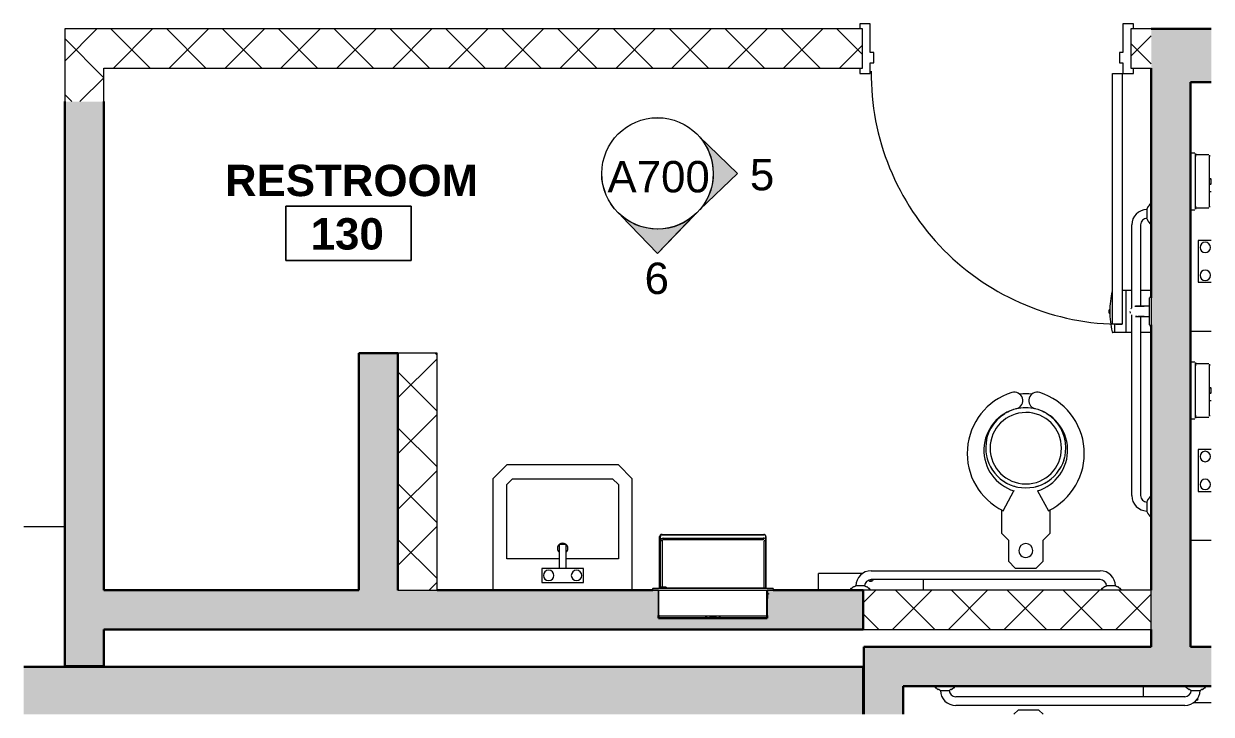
# Model space of a CAD drawing. Header units: inches. Extents: x 828 to 2906, y -227 to 506.
# Drawn here: x 1149.3 to 1319.7, y 213.2 to 312.2 of the extents above; entities that cross this region are included whole.
import ezdxf

# ---------------------------------------------------------------- set-up
doc = ezdxf.new("R2010")
doc.units = ezdxf.units.IN
doc.header["$MEASUREMENT"] = 0
for name, color, linetype, lineweight in [('A-AREA-IDEN', 2, 'Continuous', 9), ('A-DOOR', 31, 'Continuous', 18), ('A-FLOR', 192, 'Continuous', 18), ('A-WALL', 113, 'Continuous', 18), ('A-WALL-PATT', 111, 'Continuous', 18), ('G-ANNO-SYMB', 111, 'Continuous', 9), ('I-FURN', 30, 'Continuous', 9), ('P-SANR-FIXT', 6, 'Continuous', 9), ('Q-SPCQ', 91, 'Continuous', 9)]:
    doc.layers.add(name, color=color, linetype=linetype, lineweight=lineweight)
doc.styles.add('Arial', font='arial.ttf', dxfattribs={"height": 4.5})
doc.styles.add('Swis721 Lt BT', font='swissl.ttf', dxfattribs={"height": 4.5})
doc.styles.add('Swis721 Lt BT_B', font='', dxfattribs={"height": 4.5})
doc.styles.get('Swis721 Lt BT_B').set_extended_font_data('Swis721 Lt BT', bold=True)
pattern_1 = [(45, (439.6444, 0), (-4.006467, 4.006467), []), (135, (439.6444, 0), (-4.006467, -4.006467), [])]

# ---------------------------------------------------------------- blocks, each defined once
blk = doc.blocks.new('Door - Single - Solid Door 36_ x 84_-7146193-FIRST FLOOR CONSTRUCTION - RESTROOM 130')
at = {"layer": 'A-DOOR'}
for p, q in [((-14.01, 39.65), (-12.63, 39.65)), ((-14.01, 3.65), (-14.01, 39.65)), ((-12.63, 39.65), (-12.63, 3.65)), ((-12.63, 3.65), (-14.01, 3.65))]:
    blk.add_line(p, q, dxfattribs=at)
at = {"layer": 'A-DOOR', "lineweight": 9}
for p, q in [((-15.63, 3.65), (-15.63, 2.9)), ((-14.13, 3.65), (-15.63, 3.65)), ((-14.13, 2.15), (-14.13, 3.65)), ((23.62, 3.65), (22.12, 3.65)), ((22.12, 3.65), (22.12, 2.15)), ((23.62, 2.9), (23.62, 3.65)), ((-13.63, 2.15), (-14.13, 2.15)), ((-13.63, 0.65), (-13.63, 2.15)), ((22.12, 2.15), (21.62, 2.15)), ((21.62, 2.15), (21.62, 0.65)), ((-14.13, -3.47), (-14.13, 0.65)), ((-14.13, 0.65), (-13.63, 0.65)), ((21.62, 0.65), (22.12, 0.65)), ((22.12, 0.65), (22.12, -3.47)), ((-15.63, -2.72), (-15.63, -3.47)), ((23.62, -3.47), (23.62, -2.72)), ((-15.63, -3.47), (-14.13, -3.47)), ((22.12, -3.47), (23.62, -3.47))]:
    blk.add_line(p, q, dxfattribs=at)
blk.add_arc((-14.01, 3.65), 36, 359.5, 90, dxfattribs=at)
blk = doc.blocks.new('Water Closet - Flush Valve - Floor Mounted - Private - Flushing Greater than 1_6 gpf-6857337-FIRST FLOOR CONSTRUCTION - RESTROOM 130')
at = {"layer": 'P-SANR-FIXT'}
for p, q in [((-1.5, 0), (-2.5, -1)), ((-2.5, -1), (-2.5, -4)), ((1.5, 0), (-1.5, 0)), ((2.5, -1), (1.5, 0)), ((2.5, -4), (2.5, -1)), ((-2.5, -4), (-3.5, -5)), ((-3.5, -5), (-3.5, -8.38)), ((3.5, -5), (2.5, -4)), ((3.5, -8.38), (3.5, -5)), ((-1.69, -11.06), (-3.25, -8.22)), ((3.25, -8.22), (1.69, -11.06))]:
    blk.add_line(p, q, dxfattribs=at)
for centre, radius, start, end in [((0, -2.5), 1, 360, 180), ((0, -2.5), 1, 180, 360), ((0.74, -16.45), 9.14, 115.8609, 252.5741), ((-0.74, -16.45), 9.14, 287.4259, 64.1391), ((0.1, -16.91), 6.11, 106.9633, 257.0367), ((0, -17.25), 5.75, 0, 180), ((0, -17.25), 5.75, 104.0429, 108.5788), ((-0.1, -16.91), 6.11, 282.9633, 73.0367), ((0, -17.25), 5.75, 71.4212, 75.9571), ((0, -17.19), 5.13, 90, 270), ((0, -17.25), 5.75, 132.2685, 137.754), ((0, -17.25), 5.75, 118.1189, 123.4335), ((0, -17.19), 5.12, 270, 90), ((0, -17.25), 5.75, 56.5665, 61.8811), ((0, -17.25), 5.75, 42.246, 47.7315), ((0, -17.25), 5.75, 146.5915, 151.9011), ((0, -17.25), 5.75, 28.0989, 33.4085), ((0, -17.25), 5.75, 161.4419, 165.9707), ((0, -17.25), 5.75, 14.0293, 18.5581), ((0, -17.25), 5.75, 180, 238.3584), ((0, -17.25), 5.75, 301.6416, 0), ((0, -17.25), 5.75, 240.6149, 251.1591), ((-1.64, -24.02), 1.21, 252.5741, 72.5741), ((0, -17.25), 5.75, 255.8551, 284.1449), ((1.64, -24.02), 1.21, 107.4259, 287.4259), ((0, -17.25), 5.75, 288.8409, 299.3851), ((0, -17.25), 7.75, 263.5978, 276.4022)]:
    blk.add_arc(centre, radius, start, end, dxfattribs=at)
blk = doc.blocks.new('Lavatory - Wall Mounted - 20_x18_ - Public-6857333-FIRST FLOOR CONSTRUCTION - RESTROOM 130')
at = {"layer": 'P-SANR-FIXT'}
for p, q in [((778.99, 248.97), (776.99, 246.97)), ((794.99, 248.97), (778.99, 248.97)), ((796.99, 246.97), (794.99, 248.97)), ((776.99, 246.97), (776.99, 230.97)), ((778.99, 246.14), (779.82, 246.97)), ((778.99, 235.47), (778.99, 246.14)), ((779.82, 246.97), (794.16, 246.97)), ((794.16, 246.97), (794.99, 246.14)), ((794.99, 246.14), (794.99, 235.47)), ((796.99, 230.97), (796.99, 246.97)), ((786.49, 237.56), (787.49, 237.56)), ((786.49, 237.56), (786.49, 234.09)), ((787.49, 234.09), (787.49, 237.56)), ((786.49, 235.47), (778.99, 235.47)), ((794.99, 235.47), (787.49, 235.47)), ((789.99, 234.09), (783.99, 234.09)), ((783.99, 234.09), (783.99, 232.09)), ((787.49, 234.09), (786.49, 234.09)), ((789.99, 232.09), (789.99, 234.09)), ((783.99, 232.09), (789.99, 232.09))]:
    blk.add_line(p, q, dxfattribs=at)
for centre, start, end in [((786.99, 236.97), 132.0711, 180), ((786.99, 236.97), 132.0711, 180), ((786.99, 236.97), 180, 227.9289), ((786.99, 236.97), 180, 227.9289), ((786.99, 236.97), 52.3964, 127.6036), ((786.99, 236.97), 52.3964, 127.6036), ((786.99, 236.97), 0, 47.9289), ((786.99, 236.97), 0, 47.9289), ((786.99, 236.97), 312.0711, 0), ((786.99, 236.97), 312.0711, 0), ((784.99, 233.09), 0, 180), ((788.99, 233.09), 0, 180), ((784.99, 233.09), 180, 0), ((788.99, 233.09), 180, 0)]:
    blk.add_arc(centre, 0.75, start, end, dxfattribs=at)
blk = doc.blocks.new('P-Grab_Bar-42in - 42 INCH-3757786-FIRST FLOOR CONSTRUCTION - RESTROOM 130')
at = {"layer": 'I-FURN'}
for p, q in [((871.3, 286.37), (871.44, 286.37)), ((870.83, 285.6), (870.83, 285.67)), ((870.83, 285.6), (870.83, 284.33)), ((868.65, 271.46), (868.65, 283.4)), ((869.92, 283.39), (869.92, 271.71)), ((870.83, 284.26), (870.83, 284.33)), ((871.44, 283.57), (871.3, 283.57)), ((868.65, 244.54), (868.65, 270.47)), ((869.92, 270.22), (869.92, 244.54)), ((870.83, 243.6), (870.83, 243.67)), ((871.3, 244.37), (871.44, 244.37)), ((870.83, 243.6), (870.83, 242.33)), ((870.83, 242.26), (870.83, 242.33)), ((871.44, 241.57), (871.3, 241.57))]:
    blk.add_line(p, q, dxfattribs=at)
for centre, radius, start, end in [((871.1, 286.28), 0.0984, 282.9565, 357.0456), ((871.3, 286.27), 0.0934, 90, 182.0008), ((870.86, 283.39), 2.21, 90.8636, 179.8856), ((870.86, 285.67), 0.0327, 122.2704, 183.2464), ((870.7, 285.92), 0.259, 302.2704, 359.7352), ((871.06, 285.93), 0.0983, 122.1818, 187.8257), ((870.98, 286.11), 0.0998, 286.0161, 349.9895), ((871.17, 286.09), 0.0975, 119.154, 180.8489), ((870.86, 283.39), 0.946, 92.3393, 179.6607), ((870.86, 284.26), 0.0327, 176.7675, 237.7339), ((870.7, 284.01), 0.259, 0.2661, 57.7339), ((871.06, 284), 0.0983, 172.1794, 237.8206), ((870.98, 283.82), 0.0998, 10.0117, 73.9883), ((871.17, 283.84), 0.0975, 179.1532, 240.8468), ((871.1, 283.66), 0.0984, 2.955, 77.045), ((871.3, 283.66), 0.0934, 178, 270), ((870.86, 244.54), 2.21, 180, 269.1445), ((870.86, 244.55), 0.946, 180.5765, 267.6589), ((870.86, 243.67), 0.0327, 122.2602, 183.2136), ((870.7, 243.92), 0.259, 302.2602, 359.7322), ((871.06, 243.93), 0.0983, 122.176, 187.8138), ((870.98, 244.11), 0.0998, 286.0057, 349.9867), ((871.17, 244.09), 0.0975, 119.1521, 180.844), ((871.1, 244.28), 0.0984, 282.9529, 357.0442), ((871.3, 244.27), 0.0934, 90, 181.9989), ((870.86, 242.26), 0.0327, 176.7864, 237.7398), ((870.7, 242.01), 0.259, 0.2678, 57.7398), ((871.06, 242), 0.0983, 172.1862, 237.824), ((870.98, 241.82), 0.0998, 10.0133, 73.9943), ((871.17, 241.84), 0.0975, 179.156, 240.8479), ((871.1, 241.66), 0.0984, 2.9558, 77.0471), ((871.3, 241.66), 0.0934, 178.0011, 270)]:
    blk.add_arc(centre, radius, start, end, dxfattribs=at)
blk = doc.blocks.new('P-Grab_Bar-36in - 36 INCH-3759717-FIRST FLOOR CONSTRUCTION - RESTROOM 130')
at = {"layer": 'I-FURN'}
for p, q in [((831.26, 233.75), (864.12, 233.75)), ((864.11, 232.48), (831.26, 232.48)), ((828.29, 230.97), (828.29, 231.11)), ((828.98, 231.58), (829.05, 231.58)), ((830.32, 231.58), (829.05, 231.58)), ((830.32, 231.58), (830.39, 231.58)), ((831.09, 231.11), (831.09, 230.97)), ((864.29, 230.97), (864.29, 231.11)), ((864.98, 231.58), (865.05, 231.58)), ((866.32, 231.58), (865.05, 231.58)), ((866.32, 231.58), (866.39, 231.58)), ((867.09, 231.11), (867.09, 230.97))]:
    blk.add_line(p, q, dxfattribs=at)
for centre, radius, start, end in [((831.26, 231.54), 2.21, 90, 179.1445), ((864.11, 231.54), 2.21, 0.8636, 89.8856), ((831.27, 231.54), 0.946, 90.5765, 177.6589), ((864.1, 231.54), 0.946, 2.3393, 89.6607), ((828.38, 231.11), 0.0934, 88.0011, 180), ((828.38, 231.3), 0.0984, 272.9558, 347.0471), ((828.56, 231.23), 0.0975, 89.156, 150.8479), ((828.54, 231.42), 0.0998, 280.0133, 343.9943), ((828.72, 231.34), 0.0983, 82.1862, 147.824), ((828.73, 231.7), 0.259, 270.2678, 327.7398), ((828.98, 231.54), 0.0327, 86.7864, 147.7398), ((830.39, 231.54), 0.0327, 32.2602, 93.2136), ((830.64, 231.7), 0.259, 212.2602, 269.7322), ((830.65, 231.34), 0.0983, 32.176, 97.8138), ((830.83, 231.42), 0.0998, 196.0057, 259.9867), ((830.81, 231.23), 0.0975, 29.1521, 90.844), ((830.99, 231.3), 0.0984, 192.9529, 267.0442), ((830.99, 231.11), 0.0934, 0, 91.9989), ((864.38, 231.11), 0.0934, 88, 180), ((864.38, 231.3), 0.0984, 272.955, 347.045), ((864.56, 231.23), 0.0975, 89.1532, 150.8468), ((864.54, 231.42), 0.0998, 280.0117, 343.9883), ((864.72, 231.34), 0.0983, 82.1794, 147.8206), ((864.73, 231.7), 0.259, 270.2661, 327.7339), ((864.98, 231.54), 0.0327, 86.7675, 147.7339), ((866.39, 231.54), 0.0327, 32.2704, 93.2464), ((866.64, 231.7), 0.259, 212.2704, 269.7352), ((866.65, 231.34), 0.0983, 32.1818, 97.8257), ((866.83, 231.42), 0.0998, 196.0161, 259.9895), ((866.81, 231.23), 0.0975, 29.154, 90.8489), ((866.99, 231.3), 0.0984, 192.9565, 267.0456), ((866.99, 231.11), 0.0934, 0, 92.0008)]:
    blk.add_arc(centre, radius, start, end, dxfattribs=at)
blk = doc.blocks.new('P-Grab_Bar_18in_Vertical - 18 INCH-3762424-FIRST FLOOR CONSTRUCTION - RESTROOM 130')
at = {"layer": 'P-SANR-FIXT'}
for p, q in [((0.74, 2.36), (0.75, 2.25)), ((-2, 0.25), (-2, 0)), ((-2, 0.25), (-2, 0)), ((-1.95, 0.25), (0, 0.25)), ((-1.95, 0.25), (-1.95, 0.25)), ((-0.75, 1), (-0.75, 0.25)), ((-0.75, 1), (-0.75, 0.25)), ((0, 0.25), (1.95, 0.25)), ((0.75, 0.25), (0.75, 1)), ((0.75, 0.25), (0.75, 1)), ((1.95, 0.25), (1.95, 0.25)), ((2, 0), (2, 0.25)), ((2, 0), (2, 0.25)), ((0, 0), (-1.95, 0)), ((1.95, 0), (0, 0))]:
    blk.add_line(p, q, dxfattribs=at)
at = {"layer": 'P-SANR-FIXT', "flags": 128}
for points in [[(-0.75, 2.25), (-0.75, 2.09), (-0.75, 1.65), (-0.75, 1.05), (-0.75, 1)], [(-0.75, 2.04), (-0.75, 2.07), (-0.75, 2.25), (-0.75, 2.25)], [(-0.75, 1), (-0.75, 1.61), (-0.75, 1.86)], [(-0.23, 2.95), (-0.19, 2.98), (-0.01, 3)], [(0.38, 2.87), (0.46, 2.84), (0.5, 2.79)], [(0.75, 1), (0.75, 1.61), (0.75, 2.07), (0.75, 2.25), (0.75, 2.25)], [(0.75, 2.25), (0.75, 2.09), (0.75, 1.65), (0.75, 1.05), (0.75, 1)]]:
    blk.add_lwpolyline(points, dxfattribs=at)
blk = doc.blocks.new('Water Closet - Flush Valve - Floor Mounted - Private - Flushing Greater than 1_6 gpf ADA-7296049-FIRST FLOOR CONSTRUCTION - RESTROOM 130')
at = {"layer": 'P-SANR-FIXT'}
for p, q in [((-1.5, 0), (-2.1, -0.6)), ((1.5, 0), (-1.5, 0)), ((2.1, -0.6), (1.5, 0))]:
    blk.add_line(p, q, dxfattribs=at)
blk = doc.blocks.new('Lavatory - Wall Mounted - 20_x18_ - Public-V6-FIRST FLOOR CONSTRUCTION - RESTROOM 130')
at = {"layer": 'P-SANR-FIXT'}
for p, q in [((880.05, 288.15), (879.81, 288.15)), ((880.05, 281.15), (878.19, 281.15)), ((878.19, 281.15), (878.19, 275.15)), ((878.19, 275.15), (880.05, 275.15)), ((877.06, 268.15), (880.05, 268.15))]:
    blk.add_line(p, q, dxfattribs=at)
for centre, start, end in [((879.19, 280.15), 90, 270), ((879.19, 280.15), 270, 90), ((879.19, 276.15), 90, 270), ((879.19, 276.15), 270, 90)]:
    blk.add_arc(centre, 0.75, start, end, dxfattribs=at)
blk = doc.blocks.new('P-Seat_Cover_Dispenser - P-Seat_Cover_Dispenser-2689002-FIRST FLOOR CONSTRUCTION - RESTROOM 130')
at = {"layer": 'P-SANR-FIXT'}
for p, q in [((870.32, 215.68), (870.32, 217.2)), ((877.51, 214.83), (880.05, 214.83))]:
    blk.add_line(p, q, dxfattribs=at)
blk.add_ellipse((877.82, 215.55), major_axis=(0.391, 0), ratio=0.967919, start_param=5.081096, end_param=5.973649, dxfattribs=at)
blk = doc.blocks.new('Toilet-Tissue-Dispenser_Bobrick_B-4288 - B-4288-7181558-FIRST FLOOR CONSTRUCTION - RESTROOM 130')
at = {"layer": 'P-SANR-FIXT'}
for p, q in [((867.25, 274), (868.65, 274)), ((867.81, 274), (867.81, 267.94)), ((869.92, 274), (871.44, 274)), ((865.5, 271.22), (865.43, 271.22)), ((865.43, 271.22), (865.43, 271.18)), ((865.43, 270.72), (865.43, 271.22)), ((865.5, 271.22), (865.5, 270.72)), ((865.5, 271.18), (865.5, 271.22)), ((865.43, 270.75), (865.43, 270.72)), ((865.43, 270.72), (865.5, 270.72)), ((865.5, 270.72), (865.5, 270.75)), ((868.65, 267.94), (865.94, 267.94)), ((866.19, 269.12), (866.19, 267.93)), ((871.44, 267.94), (869.92, 267.94))]:
    blk.add_line(p, q, dxfattribs=at)
for centre, radius, start, end in [((879.2, 270.97), 13.7, 167.6406, 180), ((865.94, 273.87), 0.125, 128.8203, 167.6406), ((879.2, 270.97), 13.7, 180, 192.3594), ((865.94, 268.06), 0.125, 192.3594, 270)]:
    blk.add_arc(centre, radius, start, end, dxfattribs=at)
blk = doc.blocks.new('P-Recessed Trash and Paper Towel Dispenser - Large_Receptacle-2830695-FIRST FLOOR CONSTRUCTION - RESTROOM 130')
at = {"layer": 'Q-SPCQ', "color": 7}
for p, q in [((800.9, 231.25), (800.9, 238.66)), ((801.03, 238.66), (800.95, 238.66)), ((801.03, 231.4), (801.03, 238.66)), ((801.21, 238.97), (815.84, 238.97)), ((801.26, 238.97), (801.26, 238.9)), ((801.26, 238.9), (815.89, 238.9)), ((815.89, 238.9), (815.89, 238.97)), ((816.13, 238.66), (816.2, 238.66)), ((816.13, 231.25), (816.13, 238.66)), ((816.15, 238.66), (816.15, 231.25)), ((801.28, 238.06), (801.03, 238.06)), ((801.28, 238.06), (801.28, 231.4)), ((801.41, 238.44), (815.78, 238.44)), ((801.41, 238.19), (801.41, 238.44)), ((815.78, 238.19), (801.41, 238.19)), ((815.78, 238.44), (815.78, 238.19)), ((816.13, 238.06), (815.91, 238.06)), ((815.91, 231.25), (815.91, 238.06)), ((799.93, 230.97), (799.93, 231.19)), ((800.74, 230.97), (799.93, 230.97)), ((817.14, 231.19), (799.96, 231.19)), ((799.96, 230.97), (817.14, 230.97)), ((799.98, 231.25), (800.9, 231.25)), ((800.72, 230.75), (800.72, 229.78)), ((800.74, 230.97), (800.74, 227.35)), ((800.74, 227.35), (800.74, 230.97)), ((800.8, 227.35), (800.8, 230.97)), ((816.22, 231.25), (800.88, 231.25)), ((801.01, 231.38), (801.86, 231.38)), ((801.01, 231.25), (801.01, 231.38)), ((801.84, 231.4), (801.03, 231.4)), ((801.86, 231.38), (801.86, 231.25)), ((816.15, 231.25), (817.12, 231.25)), ((816.3, 227.35), (816.3, 230.97)), ((817.18, 230.97), (816.36, 230.97)), ((816.36, 230.97), (816.36, 230.8)), ((816.36, 230.8), (816.39, 230.8)), ((816.39, 230.8), (816.39, 230.51)), ((816.39, 230.51), (816.52, 230.51)), ((816.52, 230.41), (816.39, 230.41)), ((816.39, 230.41), (816.39, 229.78)), ((816.52, 230.51), (816.52, 230.41)), ((817.18, 231.19), (817.18, 230.97)), ((816.36, 229.78), (816.36, 227.35)), ((816.39, 229.78), (816.36, 229.78)), ((800.74, 227.35), (800.81, 227.35)), ((800.77, 227.35), (800.77, 227.31)), ((800.8, 227.35), (800.8, 227.3)), ((800.81, 227.35), (800.81, 227.32)), ((800.87, 227.28), (800.83, 227.28)), ((800.87, 227.28), (800.83, 227.28)), ((800.87, 227.29), (800.84, 227.29)), ((800.87, 227.29), (800.87, 227.22)), ((800.87, 227.28), (816.23, 227.28)), ((807.55, 227.22), (800.87, 227.22)), ((807.55, 227.01), (807.55, 227.22)), ((808.24, 227.01), (807.55, 227.01)), ((807.65, 227.22), (807.65, 227.01)), ((809.55, 227.22), (807.65, 227.22)), ((808.13, 227.22), (808.13, 227.01)), ((808.24, 227.17), (808.24, 227.01)), ((808.86, 227.17), (808.24, 227.17)), ((808.24, 227.06), (808.86, 227.06)), ((808.47, 227.06), (808.24, 227.06)), ((808.24, 227.06), (808.24, 227.01)), ((808.47, 227.06), (808.47, 227.01)), ((808.47, 227.01), (808.47, 227.06)), ((808.63, 227.01), (808.47, 227.01)), ((808.63, 227.06), (808.63, 227.01)), ((808.86, 227.06), (808.63, 227.06)), ((808.63, 227.06), (808.63, 227.01)), ((808.86, 227.01), (808.86, 227.17)), ((808.86, 227.01), (808.86, 227.06)), ((809.55, 227.01), (808.86, 227.01)), ((808.97, 227.22), (808.97, 227.01)), ((809.45, 227.22), (809.45, 227.01)), ((816.23, 227.22), (809.55, 227.22)), ((809.55, 227.22), (809.55, 227.01)), ((816.23, 227.29), (816.26, 227.29)), ((816.23, 227.25), (816.23, 227.29)), ((816.23, 227.28), (816.27, 227.28)), ((816.29, 227.35), (816.29, 227.32)), ((816.36, 227.35), (816.29, 227.35)), ((816.3, 227.35), (816.3, 227.3))]:
    blk.add_line(p, q, dxfattribs=at)
for centre, radius, start, end in [((801.21, 238.66), 0.311, 90, 180), ((801.26, 238.66), 0.281, 90, 180), ((801.3, 238.66), 0.281, 97.3599, 180.0002), ((815.84, 238.66), 0.31, 0, 90), ((815.89, 238.66), 0.281, 0, 90), ((801.41, 238.06), 0.375, 90, 180), ((801.41, 238.06), 0.125, 90, 180), ((815.78, 238.06), 0.375, 23.0739, 89.9346), ((799.98, 231.19), 0.0593, 90, 180), ((801.03, 231.38), 0.02, 89.9977, 179.9977), ((801.84, 231.38), 0.02, 0.1498, 90), ((817.12, 231.19), 0.0589, 0, 90), ((800.88, 227.35), 0.136, 180, 266.991), ((800.83, 227.31), 0.0589, 180, 270), ((800.83, 227.31), 0.0287, 181.1005, 270), ((800.84, 227.32), 0.0291, 180, 270), ((816.23, 227.35), 0.129, 270, 2.9666), ((816.26, 227.32), 0.031, 270, 0), ((816.27, 227.31), 0.029, 271.4361, 358.6558)]:
    blk.add_arc(centre, radius, start, end, dxfattribs=at)
blk = doc.blocks.new('P-Seat_Cover_Dispenser - P-Seat_Cover_Dispenser-V7-FIRST FLOOR CONSTRUCTION - RESTROOM 130')
at = {"layer": 'P-SANR-FIXT'}
for p, q in [((830, 233.34), (823.7, 233.34)), ((823.7, 233.29), (823.7, 233.34)), ((823.7, 230.97), (823.7, 233.29)), ((838.7, 232.48), (838.7, 230.97))]:
    blk.add_line(p, q, dxfattribs=at)
for major_axis, start_param, end_param in [((0.391, 0), 3.844932, 4.712389), ((0.187, 0), 4.419355, 4.712389), ((0.391, 0), 4.712389, 5.878596), ((0.188, 0), 4.712389, 5.14955)]:
    blk.add_ellipse((831.21, 232.62), major_axis=major_axis, ratio=0.967919, start_param=start_param, end_param=end_param, dxfattribs=at)
blk = doc.blocks.new('SOAP DISPENSER - Default-7292864-FIRST FLOOR CONSTRUCTION - RESTROOM 130')
at = {"layer": 'P-SANR-FIXT'}
for p, q in [((877.69, 293.68), (877.06, 293.68)), ((877.79, 293.63), (877.81, 293.56)), ((877.81, 293.56), (877.81, 293.43)), ((879.69, 293.43), (877.81, 293.43)), ((877.81, 293.43), (877.81, 293.18)), ((877.81, 286.06), (877.81, 293.18)), ((879.79, 293.38), (879.81, 293.31)), ((879.81, 286.06), (879.81, 293.18)), ((880.05, 290), (879.81, 290)), ((880, 289.96), (879.81, 289.96)), ((880, 289.96), (880, 289.28)), ((879.81, 289.28), (880, 289.28)), ((879.81, 289.25), (880.05, 289.25)), ((877.06, 285.56), (877.69, 285.56)), ((877.81, 285.68), (877.79, 285.65)), ((877.81, 286.06), (877.81, 285.81)), ((877.81, 285.81), (879.69, 285.81)), ((879.81, 286.06), (879.81, 285.95))]:
    blk.add_line(p, q, dxfattribs=at)
at = {"layer": 'P-SANR-FIXT', "flags": 128}
for points in [[(877.81, 293.18), (877.81, 293.49), (877.81, 293.56)], [(879.81, 293.18), (879.81, 293.29), (879.81, 293.31)], [(879.81, 293.31), (879.81, 293.25), (879.81, 293.18)], [(877.81, 285.68), (877.81, 285.84), (877.81, 286.06)], [(877.81, 285.8), (877.81, 285.76), (877.81, 285.68)], [(879.81, 285.93), (879.81, 285.99), (879.81, 286.06)]]:
    blk.add_lwpolyline(points, dxfattribs=at)
blk = doc.blocks.new('SOAP DISPENSER - Default-V8-FIRST FLOOR CONSTRUCTION - RESTROOM 130')
at = {"layer": 'P-SANR-FIXT'}
for p, q in [((877.69, 263.68), (877.06, 263.68)), ((877.79, 263.63), (877.81, 263.56)), ((877.81, 263.56), (877.81, 263.43)), ((879.69, 263.43), (877.81, 263.43)), ((877.81, 263.43), (877.81, 263.18)), ((877.81, 256.06), (877.81, 263.18)), ((879.79, 263.38), (879.81, 263.31)), ((879.81, 256.06), (879.81, 263.18)), ((880.05, 260), (879.81, 260)), ((880, 259.96), (879.81, 259.96)), ((879.81, 259.28), (880, 259.28)), ((879.81, 259.25), (880.05, 259.25)), ((880, 259.96), (880, 259.28)), ((877.06, 255.56), (877.69, 255.56)), ((877.81, 255.68), (877.79, 255.65)), ((877.81, 256.06), (877.81, 255.81)), ((877.81, 255.81), (879.69, 255.81)), ((879.81, 256.06), (879.81, 255.95))]:
    blk.add_line(p, q, dxfattribs=at)
at = {"layer": 'P-SANR-FIXT', "flags": 128}
for points in [[(877.81, 263.18), (877.81, 263.49), (877.81, 263.56)], [(879.81, 263.18), (879.81, 263.29), (879.81, 263.31)], [(879.81, 263.31), (879.81, 263.25), (879.81, 263.18)], [(877.81, 255.68), (877.81, 255.84), (877.81, 256.06)], [(877.81, 255.81), (877.81, 255.76), (877.81, 255.68)], [(879.81, 255.93), (879.81, 255.99), (879.81, 256.06)]]:
    blk.add_lwpolyline(points, dxfattribs=at)
blk = doc.blocks.new('Room Tag - Room Name and Number-3379422-FIRST FLOOR CONSTRUCTION - RESTROOM 130')
at = {"layer": 'A-AREA-IDEN'}
for p, q in [((-0.1881, -0.1636), (-0.1881, -0.0018)), ((-0.1881, -0.0018), (0.1869, -0.0018)), ((0.1869, -0.0018), (-0.1881, -0.0018)), ((-0.1881, -0.0018), (-0.1881, -0.1636)), ((0.1869, -0.0018), (0.1869, -0.1636)), ((0.1869, -0.1636), (0.1869, -0.0018)), ((0.1869, -0.1636), (-0.1881, -0.1636)), ((-0.1881, -0.1636), (0.1869, -0.1636))]:
    blk.add_line(p, q, dxfattribs=at)
blk = doc.blocks.new('Elevation - Filled Arrow 2-347888-FIRST FLOOR CONSTRUCTION - RESTROOM 130')
at = {"layer": 'G-ANNO-SYMB'}
blk.add_circle((0, 0), 0.1664, dxfattribs=at)
blk = doc.blocks.new('Elevation - Filled Arrow-151867-FIRST FLOOR CONSTRUCTION - RESTROOM 130')
at = {"layer": 'G-ANNO-SYMB'}
h = blk.add_hatch(color=256, dxfattribs=at)
edge = h.paths.add_edge_path(flags=0)
edge.add_line((0, 0.2393), (0.1103, 0.1247))
edge.add_arc((-0.0002, -0.0002), 0.1667, 48.498, 130.5571)
edge.add_line((-0.1085, 0.1265), (0, 0.2393))
for p, q in [((0, 0.2393), (-0.1085, 0.1265)), ((-0.1084, 0.1266), (0, 0.2393)), ((0, 0.2393), (-0.1084, 0.1266)), ((0, 0.2393), (0.11, 0.1249)), ((0.1103, 0.1247), (0, 0.2393))]:
    blk.add_line(p, q, dxfattribs=at)
blk.add_arc((-0.0002, -0.0002), 0.1667, 48.498, 130.5571, dxfattribs=at)
blk.add_ellipse((-0.0002, -0.0001), major_axis=(-0.1667, 0), ratio=0.999376, start_param=3.141593, end_param=6.283185, dxfattribs=at)

msp = doc.modelspace()

# ---------------------------------------------------------------- hatches: boundary and pattern name
at = {"layer": 'A-WALL-PATT', "lineweight": 9}
h = msp.add_hatch(dxfattribs=at)
h.set_pattern_fill('FP_1', color=256, style=0, pattern_type=2)
h.set_pattern_definition(pattern_1)
h.paths.add_polyline_path([(1160.82, 301.07), (1160.82, 311.5), (1155.2, 311.5), (1155.2, 301.07)], flags=0)
h = msp.add_hatch(dxfattribs=at)
h.set_pattern_fill('FP_1', color=256, style=0, pattern_type=2)
h.set_pattern_definition(pattern_1)
h.paths.add_polyline_path([(1311.08, 305.87), (1311.08, 311.5), (1308.14, 311.5), (1308.14, 305.87)], flags=0)
h.paths.add_polyline_path([(1269.64, 305.87), (1269.64, 311.5), (1160.82, 311.5), (1160.82, 305.87), (1234.51, 305.87)], flags=0)
for points in [[(1311.08, 222.83), (1316.71, 222.83), (1316.71, 311.5), (1311.08, 311.5), (1311.08, 225.34)], [(1319.69, 303.87), (1319.69, 311.5), (1316.71, 311.5), (1316.71, 303.87)], [(1155.2, 220.07), (1160.82, 220.07), (1160.82, 301.07), (1155.2, 301.07), (1155.2, 263.15)], [(1203.01, 230.97), (1203.01, 264.99), (1197.38, 264.99), (1197.38, 230.97)], [(1269.77, 225.34), (1269.77, 230.97), (1256.01, 230.97), (1256.01, 230.8), (1256.04, 230.8), (1256.04, 230.51), (1256.16, 230.51), (1256.16, 230.41), (1256.04, 230.41), (1256.04, 229.78), (1256.01, 229.78), (1256, 226.97), (1240.39, 226.97), (1240.39, 230.97), (1160.82, 230.97), (1160.82, 225.34), (1255.8, 225.34)], [(1314.37, 217.2), (1319.69, 217.2), (1319.69, 222.83), (1269.84, 222.83), (1269.84, 217.2), (1309.04, 217.2)], [(1149.32, 213.17), (1269.77, 213.17), (1269.77, 219.99), (1149.32, 219.99), (1149.32, 217.16)], [(1275.47, 213.17), (1275.47, 217.2), (1269.84, 217.2), (1269.84, 213.17)]]:
    msp.add_hatch(color=7, dxfattribs=at).paths.add_polyline_path(points, flags=0)
h = msp.add_hatch(dxfattribs=at)
h.set_pattern_fill('FP_1', color=256, style=0, pattern_type=2)
h.set_pattern_definition(pattern_1)
h.paths.add_polyline_path([(1208.63, 230.97), (1208.63, 264.99), (1203.01, 264.99), (1203.01, 230.97)], flags=0)
h = msp.add_hatch(dxfattribs=at)
h.set_pattern_fill('FP_1', color=256, style=0, pattern_type=2)
h.set_pattern_definition(pattern_1)
h.paths.add_polyline_path([(1309.04, 225.34), (1311.08, 225.34), (1311.08, 230.97), (1269.77, 230.97), (1269.77, 225.34), (1298.4, 225.34)], flags=0)

# ---------------------------------------------------------------- linework, layer by layer
at = {"layer": 'A-FLOR'}
for p, q in [((1155.2, 240.07), (1149.32, 240.07)), ((1149.32, 220.07), (1155.2, 220.07))]:
    msp.add_line(p, q, dxfattribs=at)
at = {"layer": 'A-WALL'}
for p, q in [((1269.64, 311.5), (1155.2, 311.5)), ((1155.2, 311.5), (1155.2, 301.07)), ((1269.64, 305.87), (1269.64, 311.5)), ((1311.08, 311.5), (1308.14, 311.5)), ((1308.14, 311.5), (1308.14, 305.87)), ((1160.82, 305.87), (1269.64, 305.87)), ((1160.82, 301.07), (1160.82, 305.87)), ((1308.14, 305.87), (1311.08, 305.87)), ((1208.63, 264.99), (1203.01, 264.99)), ((1208.63, 230.97), (1208.63, 264.99)), ((1203.01, 230.97), (1208.63, 230.97)), ((1311.08, 230.97), (1269.77, 230.97)), ((1311.08, 225.34), (1311.08, 230.97)), ((1269.77, 225.34), (1311.08, 225.34))]:
    msp.add_line(p, q, dxfattribs=at)
at = {"layer": 'A-WALL', "color": 8, "lineweight": 30}
for p, q in [((1319.69, 311.5), (1311.08, 311.5)), ((1311.08, 305.87), (1311.08, 272.92)), ((1316.71, 222.83), (1316.71, 303.87)), ((1316.71, 303.87), (1319.69, 303.87)), ((1155.2, 301.07), (1155.2, 220.07)), ((1160.82, 230.97), (1160.82, 301.07)), ((1311.08, 269.02), (1311.08, 230.97)), ((1197.38, 264.99), (1197.38, 230.97)), ((1203.01, 264.99), (1197.38, 264.99)), ((1203.01, 230.97), (1203.01, 264.99)), ((1197.38, 230.97), (1160.82, 230.97)), ((1239.57, 230.97), (1208.63, 230.97)), ((1269.77, 230.97), (1256.82, 230.97)), ((1269.77, 225.34), (1269.77, 230.97)), ((1240.39, 226.97), (1240.39, 227.35)), ((1256, 226.97), (1240.39, 226.97)), ((1256, 227.35), (1256, 226.97)), ((1160.82, 220.07), (1160.82, 225.34)), ((1160.82, 225.34), (1269.77, 225.34)), ((1311.08, 225.34), (1311.08, 222.83)), ((1311.08, 222.83), (1269.84, 222.83)), ((1269.84, 222.83), (1269.84, 213.17)), ((1319.69, 222.83), (1316.71, 222.83)), ((1269.77, 219.99), (1149.32, 219.99)), ((1155.2, 220.07), (1160.82, 220.07)), ((1269.77, 213.17), (1269.77, 219.99)), ((1275.47, 217.2), (1319.69, 217.2)), ((1275.47, 213.17), (1275.47, 217.2))]:
    msp.add_line(p, q, dxfattribs=at)

# ---------------------------------------------------------------- block references
at = {"layer": 'A-AREA-IDEN', "xscale": 47.99999999999997, "yscale": 47.99999999999997, "zscale": 47.99999999999997}
msp.add_blockref('Room Tag - Room Name and Number-3379422-FIRST FLOOR CONSTRUCTION - RESTROOM 130', (1195.94, 286.15), dxfattribs=at)
at = {"layer": 'A-DOOR', "rotation": 180}
msp.add_blockref('Door - Single - Solid Door 36_ x 84_-7146193-FIRST FLOOR CONSTRUCTION - RESTROOM 130', (1292.89, 308.77), dxfattribs=at)
at = {"layer": 'G-ANNO-SYMB', "xscale": 47.99999999999997, "yscale": 47.99999999999997, "zscale": 47.99999999999997}
msp.add_blockref('Elevation - Filled Arrow 2-347888-FIRST FLOOR CONSTRUCTION - RESTROOM 130', (1240.25, 290.78), dxfattribs=at)
at = {"layer": 'G-ANNO-SYMB', "extrusion": (0, 0, -1), "xscale": 47.99999999999997, "yscale": 47.99999999999997, "zscale": 47.99999999999997}
for rotation in [90.00000000000038, 180]:
    msp.add_blockref('Elevation - Filled Arrow-151867-FIRST FLOOR CONSTRUCTION - RESTROOM 130', (-1240.25, 290.78), dxfattribs=dict(at, rotation=rotation))
at = {"layer": 'P-SANR-FIXT'}
for name, p in [('SOAP DISPENSER - Default-7292864-FIRST FLOOR CONSTRUCTION - RESTROOM 130', (439.64, 0)), ('Lavatory - Wall Mounted - 20_x18_ - Public-V6-FIRST FLOOR CONSTRUCTION - RESTROOM 130', (439.64, 0)), ('P-Grab_Bar-42in - 42 INCH-3757786-FIRST FLOOR CONSTRUCTION - RESTROOM 130', (439.64, 0)), ('Toilet-Tissue-Dispenser_Bobrick_B-4288 - B-4288-7181558-FIRST FLOOR CONSTRUCTION - RESTROOM 130', (439.64, 0)), ('SOAP DISPENSER - Default-V8-FIRST FLOOR CONSTRUCTION - RESTROOM 130', (439.64, 0)), ('Lavatory - Wall Mounted - 20_x18_ - Public-V6-FIRST FLOOR CONSTRUCTION - RESTROOM 130', (439.64, -30)), ('Lavatory - Wall Mounted - 20_x18_ - Public-6857333-FIRST FLOOR CONSTRUCTION - RESTROOM 130', (439.64, 0)), ('P-Grab_Bar-36in - 36 INCH-3759717-FIRST FLOOR CONSTRUCTION - RESTROOM 130', (439.64, 0)), ('P-Seat_Cover_Dispenser - P-Seat_Cover_Dispenser-V7-FIRST FLOOR CONSTRUCTION - RESTROOM 130', (439.64, 0)), ('P-Seat_Cover_Dispenser - P-Seat_Cover_Dispenser-2689002-FIRST FLOOR CONSTRUCTION - RESTROOM 130', (439.64, 0)), ('Water Closet - Flush Valve - Floor Mounted - Private - Flushing Greater than 1_6 gpf ADA-7296049-FIRST FLOOR CONSTRUCTION - RESTROOM 130', (1293.47, 213.76))]:
    msp.add_blockref(name, p, dxfattribs=at)
for name, p, rotation in [('P-Grab_Bar_18in_Vertical - 18 INCH-3762424-FIRST FLOOR CONSTRUCTION - RESTROOM 130', (1311.08, 270.97), 90.00000000000007), ('Water Closet - Flush Valve - Floor Mounted - Private - Flushing Greater than 1_6 gpf-6857337-FIRST FLOOR CONSTRUCTION - RESTROOM 130', (1293.08, 234.15), 180), ('P-Grab_Bar-36in - 36 INCH-3759717-FIRST FLOOR CONSTRUCTION - RESTROOM 130', (2147.15, 448.17), 180)]:
    msp.add_blockref(name, p, dxfattribs=dict(at, rotation=rotation))
at = {"layer": 'P-SANR-FIXT', "color": 7}
msp.add_blockref('P-Recessed Trash and Paper Towel Dispenser - Large_Receptacle-2830695-FIRST FLOOR CONSTRUCTION - RESTROOM 130', (439.64, 0), dxfattribs=at)

# ---------------------------------------------------------------- texts
at = {"layer": 'A-AREA-IDEN', "char_height": 4.5, "attachment_point": 1, "style": 'Swis721 Lt BT_B'}
for s, insert, width in [('RESTROOM', (1178.19, 292.01), 42.8745), ('130', (1190.49, 284.35), 12.726)]:
    msp.add_mtext(s, dxfattribs=dict(at, insert=insert, width=width))
at = {"layer": 'G-ANNO-SYMB', "char_height": 4.5, "attachment_point": 1}
for s, insert, width, style in [('A700', (1233.07, 292.55), 17.877, 'Arial'), ('5', (1253.5, 292.85), 4.0905, 'Swis721 Lt BT'), ('6', (1238.39, 277.97), 4.0905, 'Swis721 Lt BT')]:
    msp.add_mtext(s, dxfattribs=dict(at, insert=insert, width=width, style=style))

doc.saveas('drawing.dxf')
